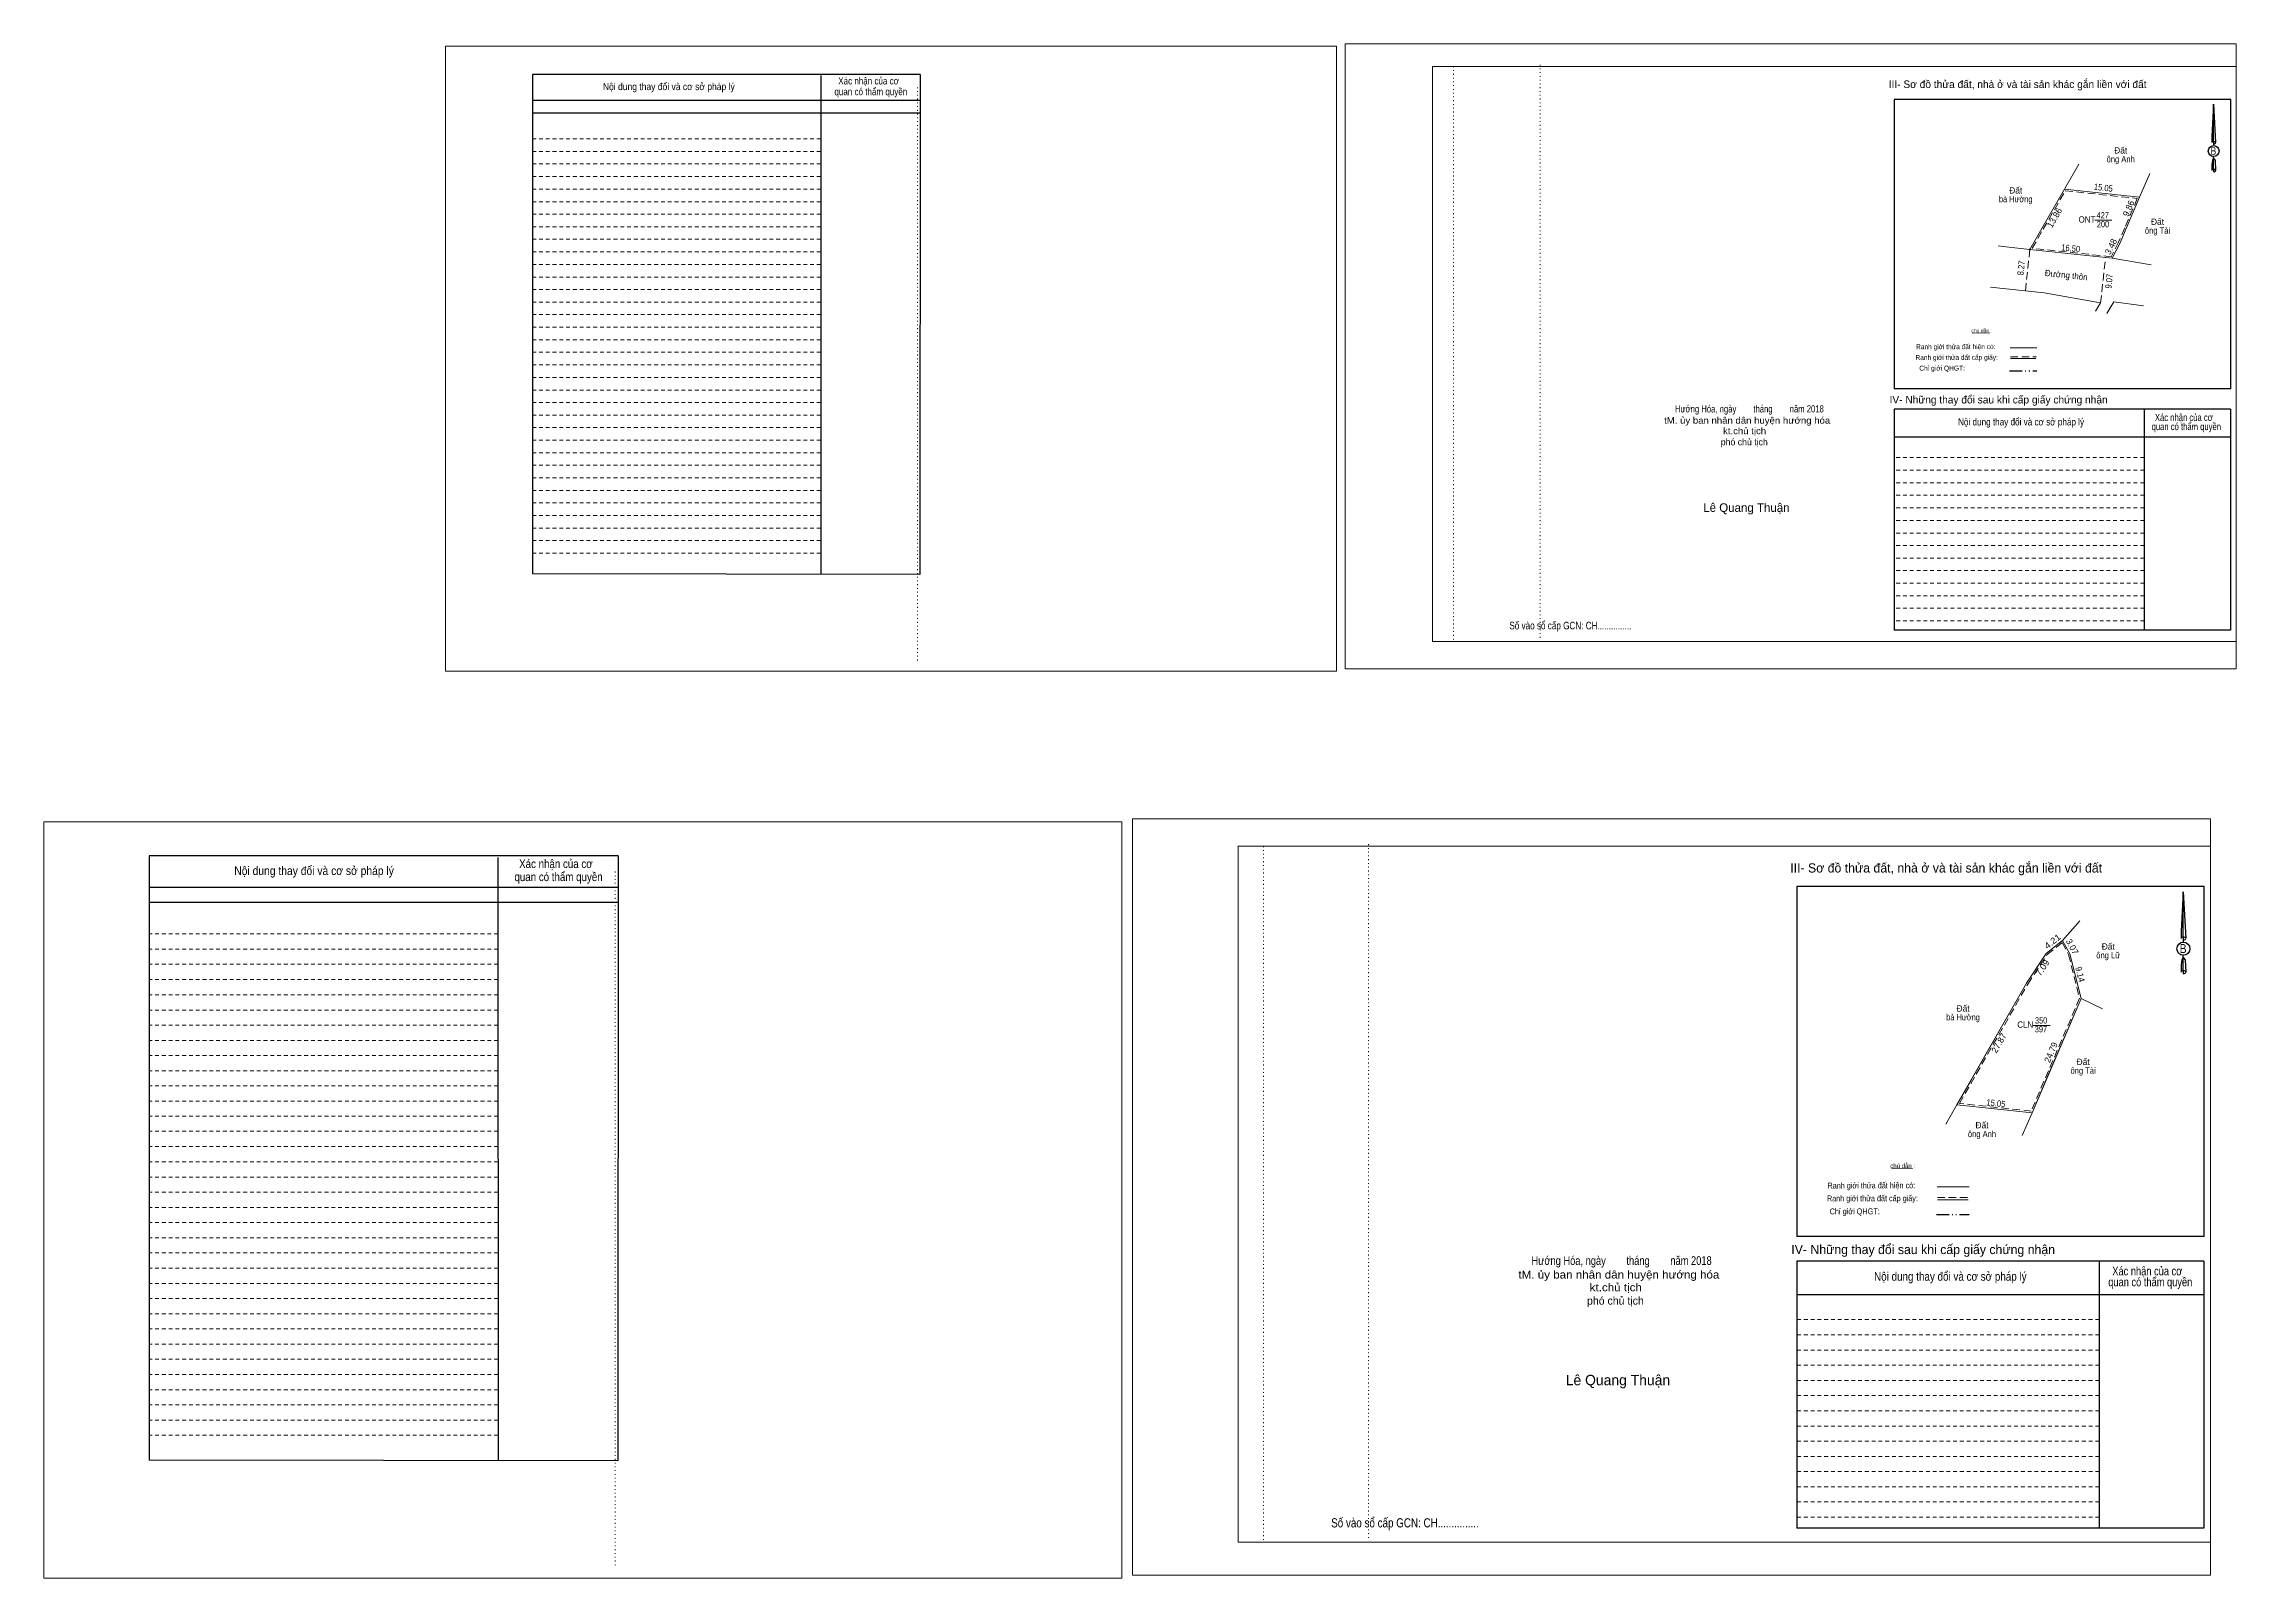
# Model space of a CAD drawing. Header units: metres. Extents: x 550268 to 551159, y 1840749 to 1841074.
# Drawn here: x 550268.3 to 550704.9, y 1840748.6 to 1841054.3 of the extents above; entities that cross this region are included whole.
import ezdxf
from ezdxf.enums import TextEntityAlignment as Align

# ---------------------------------------------------------------- set-up
doc = ezdxf.new("R2010")
doc.units = ezdxf.units.M
doc.header["$LTSCALE"] = 0.5
doc.header["$PDMODE"] = 32
doc.header["$PDSIZE"] = 0.25
for name, pattern in [('DASH_DOUBLE_DOT', [9.2, 5, -1.2, 0.3, -1.2, 0.3, -1.2]), ('DOTTED', [1.5, 0.3, -1.2]), ('MEDIUM_DASHED', [4.5, 3, -1.5]), ('SHORT_DASHED', [2.7, 1.5, -1.2])]:
    doc.linetypes.add(name, pattern=pattern)
for name, color, linetype, lineweight in [('1', 7, 'Continuous', 13), ('18', 7, 'Continuous', 25), ('28', 7, 'SHORT_DASHED', 13), ('5', 7, 'Continuous', 13), ('55', 7, 'Continuous', 13), ('7', 7, 'Continuous', 13)]:
    doc.layers.add(name, color=color, linetype=linetype, lineweight=lineweight)

msp = doc.modelspace()

# ---------------------------------------------------------------- linework, layer by layer
at = {"layer": '1'}
for p, q in [((550544.84, 1841049.76), (550704.86, 1841049.76)), ((550544.84, 1840935.22), (550544.84, 1841049.76)), ((550704.86, 1841049.76), (550704.86, 1840934.26)), ((550544.84, 1840935.22), (550704.86, 1840935.22)), ((550506.14, 1840894.41), (550699.76, 1840894.41)), ((550506.14, 1840755.81), (550506.14, 1840894.41)), ((550699.76, 1840894.41), (550699.76, 1840754.65)), ((550506.14, 1840755.81), (550699.76, 1840755.81))]:
    msp.add_line(p, q, dxfattribs=at)
at = {"layer": '1', "linetype": 'DOTTED'}
for p, q in [((550548.99, 1841049.76), (550548.99, 1840935.22)), ((550566.26, 1841050.1), (550566.26, 1840935.54)), ((550442.28, 1841045.59), (550442.28, 1840931.06)), ((550511.16, 1840894.41), (550511.16, 1840755.81)), ((550532.06, 1840894.81), (550532.06, 1840756.21)), ((550382.04, 1840889.36), (550382.04, 1840750.78))]:
    msp.add_line(p, q, dxfattribs=at)
at = {"layer": '1'}
for points in [[(550348.28, 1840929.26), (550525.69, 1840929.26), (550525.69, 1841053.78), (550348.28, 1841053.78)], [(550348.28, 1841053.78), (550525.69, 1841053.78), (550525.69, 1840929.26), (550348.28, 1840929.26)], [(550348.28, 1840929.26), (550525.69, 1840929.26), (550525.69, 1841053.78), (550348.28, 1841053.78)], [(550527.45, 1840929.78), (550704.86, 1840929.78), (550704.86, 1841054.26), (550527.45, 1841054.26)], [(550485.1, 1840749.24), (550699.76, 1840749.24), (550699.76, 1840899.85), (550485.1, 1840899.85)], [(550268.3, 1840748.61), (550482.97, 1840748.61), (550482.97, 1840899.28), (550268.3, 1840899.28)], [(550268.3, 1840899.28), (550482.97, 1840899.28), (550482.97, 1840748.61), (550268.3, 1840748.61)], [(550268.3, 1840748.61), (550482.97, 1840748.61), (550482.97, 1840899.28), (550268.3, 1840899.28)]]:
    msp.add_lwpolyline(points, close=True, dxfattribs=at)
for points in [[(550551.32, 1841049.76), (550704.86, 1841049.76), (550704.86, 1840935.22), (550551.32, 1840935.22)], [(550513.99, 1840894.41), (550699.76, 1840894.41), (550699.76, 1840755.81), (550513.99, 1840755.81)]]:
    msp.add_lwpolyline(points, dxfattribs=at)
at = {"layer": '18'}
for p, q in [((550700.37, 1841042.24), (550700.78, 1841034.61)), ((550700.37, 1841042.24), (550700.78, 1841034.61)), ((550700.37, 1841042.24), (550700.78, 1841034.61)), ((550700.04, 1841035.78), (550700, 1841034.62)), ((550700.37, 1841034.83), (550700.37, 1841034.56)), ((550700.37, 1841034.56), (550700.37, 1841034.35)), ((550700.37, 1841034.35), (550700.37, 1841034.04)), ((550700.37, 1841034.35), (550700.37, 1841034.04)), ((550700.37, 1841034.35), (550700.37, 1841034.04)), ((550700.37, 1841031.46), (550700.37, 1841031.8)), ((550700.37, 1841031.46), (550700.37, 1841031.8)), ((550700.37, 1841031.46), (550700.37, 1841031.8)), ((550700.37, 1841031.46), (550700.67, 1841031.05)), ((550700.37, 1841031.46), (550700.67, 1841031.05)), ((550700.37, 1841031.46), (550700.67, 1841031.05)), ((550700.67, 1841031.05), (550700.78, 1841029.04)), ((550700.67, 1841031.05), (550700.78, 1841029.04)), ((550700.67, 1841031.05), (550700.78, 1841029.04)), ((550700.78, 1841034.61), (550700.78, 1841034.62)), ((550700.37, 1841029.3), (550700.37, 1841029.01)), ((550700.37, 1841029.01), (550700.37, 1841028.78)), ((550700.78, 1841029.04), (550700.78, 1841029.06)), ((550694.33, 1840885.31), (550694.83, 1840876.07)), ((550694.33, 1840885.31), (550694.83, 1840876.07)), ((550694.33, 1840885.31), (550694.83, 1840876.07)), ((550693.94, 1840877.49), (550693.88, 1840876.09)), ((550694.33, 1840876.33), (550694.33, 1840876.02)), ((550694.33, 1840876.02), (550694.33, 1840875.76)), ((550694.33, 1840875.76), (550694.33, 1840875.38)), ((550694.33, 1840875.76), (550694.33, 1840875.38)), ((550694.33, 1840875.76), (550694.33, 1840875.38)), ((550694.83, 1840876.07), (550694.83, 1840876.09)), ((550694.33, 1840872.28), (550694.33, 1840872.67)), ((550694.33, 1840872.28), (550694.33, 1840872.67)), ((550694.33, 1840872.28), (550694.33, 1840872.67)), ((550694.33, 1840872.28), (550694.69, 1840871.76)), ((550694.33, 1840872.28), (550694.69, 1840871.76)), ((550694.33, 1840872.28), (550694.69, 1840871.76)), ((550694.33, 1840869.65), (550694.33, 1840869.31)), ((550694.33, 1840869.31), (550694.33, 1840869.03)), ((550694.69, 1840871.76), (550694.83, 1840869.34)), ((550694.69, 1840871.76), (550694.83, 1840869.34)), ((550694.69, 1840871.76), (550694.83, 1840869.34)), ((550694.83, 1840869.34), (550694.83, 1840869.36))]:
    msp.add_line(p, q, dxfattribs=at)
for points in [[(550700.37, 1841034.83), (550700.37, 1841042.24), (550700.04, 1841035.78)], [(550700.37, 1841029.3), (550700.37, 1841031.46), (550700.12, 1841031.05), (550700.04, 1841030.23), (550700, 1841029.06)], [(550694.33, 1840876.33), (550694.33, 1840885.31), (550693.94, 1840877.49)], [(550694.33, 1840869.65), (550694.33, 1840872.28), (550694.03, 1840871.76), (550693.94, 1840870.78), (550693.88, 1840869.36)]]:
    msp.add_lwpolyline(points, dxfattribs=at)
for centre, major_axis, start_param, end_param in [((550700.3868, 1841034.5776), (0.3921, 0), 1.57079633, 3.07445202), ((550700.3868, 1841034.5776), (0.3921, 0), 0.06714063, 1.57079633), ((550700.3868, 1841034.5776), (0.3921, 0), 4.71238898, 6.28318531), ((550700.3868, 1841029.0269), (0.3921, 0), 2.49106941, 3.07427841), ((550700.3868, 1841029.0269), (0.3921, 0), 1.57079633, 2.49106941), ((550700.3868, 1841029.0269), (0.3921, 0), 0.06714063, 1.57079633), ((550700.3868, 1841029.0269), (0.3921, 0), 4.71238898, 6.28318531), ((550694.3524, 1840876.0378), (0.4744, 0), 1.57079633, 3.07445202), ((550694.3524, 1840876.0378), (0.4744, 0), 0.06714063, 1.57079633), ((550694.3524, 1840876.0378), (0.4744, 0), 4.71238898, 6.28318531), ((550694.3524, 1840869.3214), (0.4744, 0), 2.49106941, 3.07427841), ((550694.3524, 1840869.3214), (0.4744, 0), 1.57079633, 2.49106941), ((550694.3524, 1840869.3214), (0.4744, 0), 0.06714063, 1.57079633), ((550694.3524, 1840869.3214), (0.4744, 0), 4.71238898, 6.28318531)]:
    msp.add_ellipse(centre, major_axis=major_axis, ratio=0.655448, start_param=start_param, end_param=end_param, dxfattribs=at)
for centre, major_axis in [((550700.3864, 1841032.9018), (0, 1.0876)), ((550694.352, 1840874.01), (0, 1.3159))]:
    msp.add_ellipse(centre, major_axis=major_axis, ratio=0.983453, dxfattribs=at)
at = {"layer": '28', "linetype": 'Continuous', "lineweight": 25}
for p, q in [((550442.78, 1841048.18), (550365.63, 1841048.18)), ((550423.01, 1841047.92), (550423.04, 1840948.62)), ((550442.78, 1841048.18), (550442.72, 1840948.56)), ((550442.78, 1841042.98), (550365.73, 1841042.98)), ((550442.78, 1841042.98), (550365.73, 1841042.98)), ((550442.78, 1841040.47), (550365.73, 1841040.47)), ((550703.82, 1840985.54), (550636.79, 1840985.54)), ((550686.51, 1840981.46), (550686.54, 1840937.47)), ((550703.75, 1840981.46), (550703.73, 1840937.47)), ((550703.73, 1840975.88), (550636.75, 1840975.88)), ((550442.72, 1840948.56), (550365.63, 1840948.67)), ((550703.73, 1840937.47), (550636.75, 1840937.47)), ((550382.65, 1840892.51), (550289.3, 1840892.51)), ((550358.72, 1840892.19), (550358.76, 1840772.03)), ((550382.65, 1840892.51), (550382.58, 1840771.96)), ((550382.65, 1840886.21), (550289.42, 1840886.21)), ((550382.65, 1840886.21), (550289.42, 1840886.21)), ((550382.65, 1840883.18), (550289.42, 1840883.18)), ((550698.51, 1840816.69), (550617.4, 1840816.69)), ((550677.57, 1840811.77), (550677.6, 1840758.54)), ((550698.42, 1840811.77), (550698.4, 1840758.54)), ((550698.4, 1840805.02), (550617.35, 1840805.02)), ((550382.58, 1840771.96), (550289.3, 1840772.09)), ((550698.4, 1840758.54), (550617.35, 1840758.54))]:
    msp.add_line(p, q, dxfattribs=at)
at = {"layer": '28'}
for p, q in [((550423.01, 1841035.34), (550365.63, 1841035.34)), ((550423.01, 1841032.82), (550365.63, 1841032.82)), ((550423.01, 1841030.34), (550365.63, 1841030.34)), ((550423.01, 1841027.8), (550365.63, 1841027.8)), ((550423.01, 1841025.32), (550365.63, 1841025.32)), ((550423.01, 1841022.81), (550365.63, 1841022.81)), ((550423.01, 1841020.31), (550365.63, 1841020.31)), ((550423.01, 1841017.81), (550365.63, 1841017.81)), ((550423.01, 1841015.32), (550365.63, 1841015.32)), ((550423.01, 1841012.81), (550365.63, 1841012.81)), ((550423.01, 1841010.32), (550365.63, 1841010.32)), ((550423.01, 1841007.8), (550365.63, 1841007.8)), ((550423.01, 1841005.33), (550365.63, 1841005.33)), ((550423.01, 1841002.83), (550365.63, 1841002.83)), ((550423.01, 1841000.31), (550365.63, 1841000.31)), ((550423.01, 1840997.84), (550365.63, 1840997.84)), ((550423.01, 1840995.31), (550365.63, 1840995.31)), ((550423.01, 1840992.81), (550365.63, 1840992.81)), ((550423.01, 1840990.3), (550365.63, 1840990.3)), ((550423.01, 1840987.81), (550365.63, 1840987.81)), ((550423.01, 1840985.3), (550365.63, 1840985.3)), ((550423.01, 1840982.8), (550365.63, 1840982.8)), ((550423.01, 1840980.3), (550365.63, 1840980.3)), ((550423.01, 1840977.8), (550365.63, 1840977.8)), ((550423.01, 1840975.32), (550365.63, 1840975.32)), ((550423.01, 1840972.79), (550365.63, 1840972.79)), ((550423.01, 1840970.33), (550365.63, 1840970.33)), ((550686.53, 1840971.83), (550636.75, 1840971.83)), ((550686.53, 1840969.33), (550636.75, 1840969.33)), ((550423.01, 1840967.8), (550365.63, 1840967.8)), ((550423.01, 1840965.31), (550365.63, 1840965.31)), ((550686.53, 1840966.82), (550636.75, 1840966.82)), ((550423.01, 1840962.8), (550365.63, 1840962.8)), ((550686.53, 1840964.33), (550636.75, 1840964.33)), ((550686.53, 1840961.82), (550636.75, 1840961.82)), ((550423.01, 1840960.28), (550365.63, 1840960.28)), ((550423.01, 1840957.8), (550365.63, 1840957.8)), ((550686.53, 1840959.32), (550636.75, 1840959.32)), ((550686.53, 1840956.8), (550636.75, 1840956.8)), ((550423.01, 1840955.29), (550365.63, 1840955.29)), ((550423.01, 1840952.78), (550365.63, 1840952.78)), ((550686.54, 1840954.31), (550636.75, 1840954.31)), ((550686.54, 1840951.82), (550636.75, 1840951.82)), ((550686.54, 1840949.33), (550636.75, 1840949.33)), ((550686.54, 1840946.82), (550636.75, 1840946.82)), ((550686.54, 1840944.31), (550636.75, 1840944.31)), ((550686.54, 1840941.83), (550636.75, 1840941.83)), ((550686.54, 1840939.33), (550636.75, 1840939.33)), ((550358.72, 1840876.95), (550289.3, 1840876.95)), ((550358.72, 1840873.9), (550289.3, 1840873.9)), ((550358.72, 1840870.92), (550289.3, 1840870.92)), ((550358.72, 1840867.84), (550289.3, 1840867.84)), ((550358.72, 1840864.83), (550289.3, 1840864.83)), ((550358.72, 1840861.79), (550289.3, 1840861.79)), ((550358.72, 1840858.77), (550289.3, 1840858.77)), ((550358.72, 1840855.75), (550289.3, 1840855.75)), ((550358.72, 1840852.73), (550289.3, 1840852.73)), ((550358.72, 1840849.69), (550289.3, 1840849.69)), ((550358.72, 1840846.69), (550289.3, 1840846.69)), ((550358.72, 1840843.64), (550289.3, 1840843.64)), ((550358.72, 1840840.64), (550289.3, 1840840.64)), ((550358.72, 1840837.63), (550289.3, 1840837.63)), ((550358.72, 1840834.58), (550289.3, 1840834.58)), ((550358.72, 1840831.58), (550289.3, 1840831.58)), ((550358.72, 1840828.52), (550289.3, 1840828.52)), ((550358.72, 1840825.49), (550289.3, 1840825.49)), ((550358.72, 1840822.47), (550289.3, 1840822.47)), ((550358.72, 1840819.44), (550289.3, 1840819.44)), ((550358.72, 1840816.41), (550289.3, 1840816.41)), ((550358.72, 1840813.39), (550289.3, 1840813.39)), ((550358.72, 1840810.37), (550289.3, 1840810.37)), ((550358.72, 1840807.33), (550289.3, 1840807.33)), ((550358.72, 1840804.34), (550289.3, 1840804.34)), ((550358.72, 1840801.27), (550289.3, 1840801.27)), ((550677.59, 1840800.12), (550617.35, 1840800.12)), ((550358.72, 1840798.29), (550289.3, 1840798.29)), ((550358.72, 1840795.23), (550289.3, 1840795.23)), ((550677.59, 1840797.08), (550617.35, 1840797.08)), ((550358.72, 1840792.22), (550289.3, 1840792.22)), ((550677.59, 1840794.04), (550617.35, 1840794.04)), ((550677.59, 1840791.04), (550617.35, 1840791.04)), ((550358.72, 1840789.19), (550289.3, 1840789.19)), ((550358.72, 1840786.15), (550289.3, 1840786.15)), ((550677.59, 1840788.01), (550617.35, 1840788.01)), ((550358.72, 1840783.13), (550289.3, 1840783.13)), ((550677.59, 1840784.97), (550617.35, 1840784.97)), ((550677.59, 1840781.92), (550617.35, 1840781.92)), ((550358.72, 1840780.1), (550289.3, 1840780.1)), ((550358.72, 1840777.07), (550289.3, 1840777.07)), ((550677.6, 1840778.91), (550617.35, 1840778.91)), ((550677.6, 1840775.91), (550617.35, 1840775.91)), ((550677.6, 1840772.88), (550617.35, 1840772.88)), ((550677.6, 1840769.84), (550617.35, 1840769.84)), ((550677.6, 1840766.82), (550617.35, 1840766.82)), ((550677.6, 1840763.81), (550617.35, 1840763.81)), ((550677.6, 1840760.78), (550617.35, 1840760.78))]:
    msp.add_line(p, q, dxfattribs=at)
at = {"layer": '28', "linetype": 'Continuous', "lineweight": 25}
for points in [[(550442.78, 1841048.18), (550365.63, 1841048.18), (550365.63, 1840948.67)], [(550703.82, 1840985.54), (550703.82, 1841043.14), (550636.79, 1841043.14), (550636.79, 1840985.54)], [(550703.75, 1840981.46), (550636.75, 1840981.46), (550636.75, 1840937.47)], [(550382.65, 1840892.51), (550289.3, 1840892.51), (550289.3, 1840772.09)], [(550698.51, 1840816.69), (550698.51, 1840886.39), (550617.4, 1840886.39), (550617.4, 1840816.69)], [(550698.42, 1840811.77), (550617.35, 1840811.77), (550617.35, 1840758.54)]]:
    msp.add_lwpolyline(points, dxfattribs=at)
at = {"layer": '5', "linetype": 'DASH_DOUBLE_DOT', "lineweight": 25}
for p, q in [((550659.75, 1840989.14), (550665.15, 1840989.14)), ((550645.18, 1840821.05), (550651.72, 1840821.05))]:
    msp.add_line(p, q, dxfattribs=at)
at = {"layer": '55'}
for p, q in [((550659.87, 1840993.68), (550665.15, 1840993.68)), ((550659.91, 1840991.56), (550664.97, 1840991.56)), ((550659.91, 1840991.56), (550664.97, 1840991.56)), ((550645.33, 1840826.55), (550651.72, 1840826.55)), ((550645.38, 1840823.99), (550651.5, 1840823.99)), ((550645.38, 1840823.99), (550651.5, 1840823.99))]:
    msp.add_line(p, q, dxfattribs=at)
at = {"layer": '55', "linetype": 'MEDIUM_DASHED'}
for p, q in [((550659.9, 1840991.92), (550665.08, 1840991.92)), ((550645.36, 1840824.41), (550651.63, 1840824.41))]:
    msp.add_line(p, q, dxfattribs=at)
at = {"layer": '7'}
for p, q in [((550670.66, 1841025.31), (550673.53, 1841030.32)), ((550687.64, 1841028.42), (550685.62, 1841023.71)), ((550685.62, 1841023.71), (550670.66, 1841025.31)), ((550685.62, 1841023.71), (550682.94, 1841017.46)), ((550676.74, 1841019.11), (550680.13, 1841019.11)), ((550682.94, 1841017.46), (550681.73, 1841014.65)), ((550658.48, 1841013.88), (550657.47, 1841014)), ((550658.48, 1841013.88), (550657.47, 1841014)), ((550660.78, 1841013.62), (550658.48, 1841013.88)), ((550663.77, 1841013.28), (550660.78, 1841013.62)), ((550680.18, 1841011.53), (550663.77, 1841013.28)), ((550680.18, 1841011.53), (550681.73, 1841014.65)), ((550680.18, 1841011.53), (550687.93, 1841010.23)), ((550655.96, 1841005.79), (550666.64, 1841004.67)), ((550655.96, 1841005.79), (550666.64, 1841004.67)), ((550652.32, 1840996.64), (550655.81, 1840996.69)), ((550670.3, 1840875.67), (550672.79, 1840878.52)), ((550672.79, 1840878.52), (550673.7, 1840879.56)), ((550678.27, 1840862.03), (550674, 1840864.11)), ((550664.46, 1840858.72), (550667.85, 1840858.72)), ((550649.27, 1840842.93), (550652.14, 1840847.94)), ((550647.05, 1840839.06), (550649.27, 1840842.93)), ((550664.23, 1840841.33), (550649.27, 1840842.93)), ((550664.23, 1840841.33), (550662.28, 1840836.78)), ((550636.2, 1840830.12), (550640.41, 1840830.2))]:
    msp.add_line(p, q, dxfattribs=at)
at = {"layer": '7', "linetype": 'MEDIUM_DASHED'}
for p, q in [((550662.9, 1841005.06), (550663.77, 1841013.28)), ((550677.87, 1841002.65), (550678.83, 1841011.67))]:
    msp.add_line(p, q, dxfattribs=at)
at = {"layer": '7'}
for points in [[(550663.77, 1841013.28), (550666.16, 1841017.46), (550670.66, 1841025.31)], [(550666.16, 1841017.46), (550670.66, 1841025.31), (550685.62, 1841023.71), (550682.94, 1841017.46)], [(550682.94, 1841017.46), (550681.73, 1841014.65), (550680.18, 1841011.53), (550663.77, 1841013.28), (550666.16, 1841017.46)], [(550663.77, 1841013.28), (550660.78, 1841013.62), (550658.48, 1841013.88)], [(550676.85, 1841000.98), (550677.87, 1841002.65), (550666.64, 1841004.67)], [(550677.06, 1841001.32), (550677.87, 1841002.65), (550666.64, 1841004.67)], [(550679.12, 1841000.51), (550680.49, 1841002.86), (550686.38, 1841002.1)], [(550679.59, 1841001.32), (550680.49, 1841002.86), (550686.38, 1841002.1)], [(550652.14, 1840847.94), (550663.11, 1840867.12), (550667.01, 1840873.04), (550670.3, 1840875.67)], [(550670.3, 1840875.67), (550671.76, 1840872.97), (550674, 1840864.11)], [(550674, 1840864.11), (550667.06, 1840847.94), (550664.23, 1840841.33)]]:
    msp.add_lwpolyline(points, dxfattribs=at)
at = {"layer": '7', "linetype": 'MEDIUM_DASHED'}
for points in [[(550666.42, 1841017.31), (550670.82, 1841024.99), (550685.18, 1841023.45), (550682.66, 1841017.58)], [(550682.66, 1841017.58), (550681.46, 1841014.78), (550680, 1841011.85), (550664.26, 1841013.53), (550666.42, 1841017.31)]]:
    msp.add_lwpolyline(points, dxfattribs=at)
at = {"layer": '7'}
msp.add_lwpolyline([(550670.3, 1840875.67), (550671.76, 1840872.97), (550674, 1840864.11), (550664.23, 1840841.33), (550649.27, 1840842.93), (550663.11, 1840867.12), (550667.01, 1840873.04)], close=True, dxfattribs=at)
at = {"layer": '7', "linetype": 'MEDIUM_DASHED'}
msp.add_lwpolyline([(550670.21, 1840875.21), (550671.48, 1840872.86), (550673.68, 1840864.13), (550664.04, 1840841.65), (550649.76, 1840843.18), (550663.37, 1840866.96), (550667.23, 1840872.84)], close=True, dxfattribs=at)
at = {"layer": '7'}
msp.add_point((550663.77, 1841013.28), dxfattribs=at)

# ---------------------------------------------------------------- texts
at = {"layer": '18'}
for s, height, width, p in [('B', 1.494, 0.85, (550700.335, 1841032.17)), ('Hướng Hóa, ngày        tháng        năm 2018', 1.43, 0.8, (550607.925, 1840980.83)), ('tM. ủy ban nhân dân huyện hướng hóa', 1.297, 1.1, (550607.485, 1840978.6)), ('kt.chủ tịch', 1.297, 1.1, (550606.975, 1840976.5)), ('Số vào sổ cấp GCN: CH...............', 1.513, 0.8, (550572.275, 1840937.62)), ('B', 1.807, 0.85, (550694.295, 1840873.12)), ('Hướng Hóa, ngày        tháng        năm 2018', 1.73, 0.8, (550582.48, 1840811.01)), ('tM. ủy ban nhân dân huyện hướng hóa', 1.569, 1.1, (550581.945, 1840808.3)), ('kt.chủ tịch', 1.569, 1.1, (550581.325, 1840805.76)), ('Số vào sổ cấp GCN: CH...............', 1.83, 0.8, (550539.34, 1840758.72))]:
    msp.add_text(s, height=height, dxfattribs=dict(at, width=width)).set_placement(p, align=Align.CENTER)
for s, height, p in [('phó chủ tịch', 1.297, (550606.91, 1840974.3)), ('Lê Quang Thuận', 1.712, (550607.335, 1840961.02)), ('phó chủ tịch', 1.569, (550581.25, 1840803.1)), ('Lê Quang Thuận', 2.071, (550581.755, 1840787.04))]:
    msp.add_text(s, height=height, dxfattribs=at).set_placement(p, align=Align.CENTER)
at = {"layer": '28'}
for s, height, width, p in [('Nội dung thay đổi và cơ sở pháp lý', 1.409, 0.9, (550392.755, 1841045.04)), ('Nội dung thay đổi và cơ sở pháp lý', 1.409, 0.9, (550392.755, 1841045.04)), (' quan có thẩm quyền', 1.409, 0.85, (550432.76, 1841044.03)), (' quan có thẩm quyền', 1.409, 0.85, (550432.76, 1841044.03)), ('Xác nhận của cơ', 1.409, 0.85, (550432.535, 1841046.17)), ('Xác nhận của cơ', 1.409, 0.85, (550432.535, 1841046.17)), ('Nội dung thay đổi và cơ sở pháp lý', 1.426, 0.85, (550662.03, 1840978.24)), (' quan có thẩm quyền', 1.426, 0.8, (550694.72, 1840977.31)), ('Xác nhận của cơ', 1.426, 0.8, (550694.44, 1840979.12)), ('Nội dung thay đổi và cơ sở pháp lý', 1.705, 0.9, (550322.115, 1840888.69)), ('Nội dung thay đổi và cơ sở pháp lý', 1.705, 0.9, (550322.115, 1840888.69)), ('Xác nhận của cơ', 1.705, 0.85, (550370.265, 1840890.07)), ('Xác nhận của cơ', 1.705, 0.85, (550370.265, 1840890.07)), (' quan có thẩm quyền', 1.705, 0.85, (550370.525, 1840887.47)), (' quan có thẩm quyền', 1.705, 0.85, (550370.525, 1840887.47)), ('Nội dung thay đổi và cơ sở pháp lý', 1.726, 0.85, (550647.945, 1840807.86)), (' quan có thẩm quyền', 1.726, 0.8, (550687.5, 1840806.75)), ('Xác nhận của cơ', 1.726, 0.8, (550687.165, 1840808.93))]:
    msp.add_text(s, height=height, dxfattribs=dict(at, width=width)).set_placement(p, align=Align.CENTER)
for s, height, p in [('III- Sơ đồ thửa đất, nhà ở và tài sản khác gắn liền với đất', 1.513, (550661.35, 1841045.45)), ('IV- Những thay đổi sau khi cấp giấy chứng nhận', 1.513, (550657.56, 1840982.62)), ('III- Sơ đồ thửa đất, nhà ở và tài sản khác gắn liền với đất', 1.83, (550647.11, 1840889.18)), ('IV- Những thay đổi sau khi cấp giấy chứng nhận', 1.83, (550642.53, 1840813.17))]:
    msp.add_text(s, height=height, dxfattribs=at).set_placement(p, align=Align.CENTER)
at = {"layer": '55'}
for s, height, width, p in [('Ranh giới thửa đất cấp giấy:', 0.9718, 0.8, (550649.2139, 1840991.3057)), ('Ranh giới thửa đất hiện có:', 0.976, 0.8, (550649.0288, 1840993.4351)), ('Chỉ giới QHGT:', 0.9718, 0.85, (550646.3089, 1840989.169)), ('Ranh giới thửa đất hiện có:', 1.181, 0.8, (550632.2136, 1840826.2483)), ('Chỉ giới QHGT:', 1.176, 0.85, (550628.9086, 1840821.0909)), ('Ranh giới thửa đất cấp giấy:', 1.176, 0.8, (550632.4286, 1840823.689))]:
    msp.add_text(s, height=height, rotation=0.135, dxfattribs=dict(at, width=width)).set_placement(p, align=Align.CENTER)
at = {"layer": '7'}
for s, width, p in [('ông Anh', 0.9, (550681.865, 1841030.66)), ('bà Hường', 0.85, (550660.965, 1841022.69)), ('ONT', 0.95, (550675.15, 1841018.65)), ('427', 0.85, (550678.295, 1841019.49)), ('200', 0.85, (550678.34, 1841017.72)), ('ông Tài', 0.9, (550689.2, 1841016.45)), ('ông Lữ', 0.9, (550679.39, 1840872.08)), ('bà Hường', 0.85, (550650.475, 1840859.73)), ('350', 0.85, (550666.02, 1840859.1)), ('CLN', 0.95, (550662.865, 1840858.26)), ('397', 0.85, (550665.985, 1840857.34)), ('ông Tài', 0.9, (550674.39, 1840849.1)), ('ông Anh', 0.9, (550654.245, 1840836.47))]:
    msp.add_text(s, height=1.25, dxfattribs=dict(at, width=width)).set_placement(p, align=Align.CENTER)
for p in [(550681.87, 1841032.41), (550660.97, 1841024.44), (550689.2, 1841018.2), (550679.39, 1840873.83), (550650.48, 1840861.48), (550674.39, 1840850.85), (550654.25, 1840838.22)]:
    msp.add_text('Đất', height=1.25, dxfattribs=at).set_placement(p, align=Align.CENTER)
for s, rotation, width, p in [('15.05', 353.895, 0.9, (550678.3435, 1841024.9828)), ('16.50', 353.913, 0.9, (550671.8487, 1841012.9207)), ('8.27', 83.958, 0.9, (550662.6523, 1841009.5392)), ('Đường thôn', 353.913, 0.95, (550670.9637, 1841007.5716)), ('9.07', 83.925, 0.9, (550680.1631, 1841006.8989)), ('4.21', 38.639, 1.1, (550668.6848, 1840874.9769)), ('7.09', 56.624, 1.05, (550666.8255, 1840869.8512)), ('9.14', 284.188, 0.95, (550673.1822, 1840868.7482)), ('15.05', 353.895, 0.9, (550656.9536, 1840842.6028))]:
    msp.add_text(s, height=1.25, rotation=rotation, dxfattribs=dict(at, width=width)).set_placement(p, align=Align.CENTER)
for s, height, rotation, p in [('13.86', 1.25, 60.199, (550669.2293, 1841019.3044)), ('9.86', 1.25, 66.763, (550684.0084, 1841021.2334)), ('3.48', 1.25, 63.582, (550680.4811, 1841013.5919)), ('chú dẫn :', 0.7185, 359.974, (550654.1848, 1840996.779)), ('3.07', 1.25, 298.402, (550671.668, 1840874.1073)), ('27.87', 1.25, 60.225, (550658.1668, 1840854.8946)), ('24.79', 1.25, 66.786, (550668.5564, 1840853.1037)), ('chú dẫn :', 0.8693, 359.974, (550638.4448, 1840830.3088))]:
    msp.add_text(s, height=height, rotation=rotation, dxfattribs=at).set_placement(p, align=Align.CENTER)

doc.saveas('drawing.dxf')
